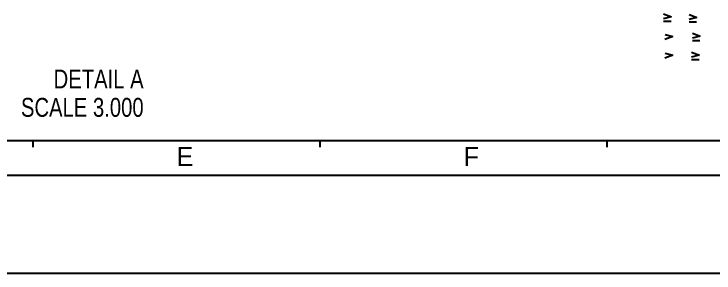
# Model space of a CAD drawing. Header units: millimetres. Extents: x 0 to 420, y 0 to 297.
# Drawn here: x 202.5 to 313.5, y 0 to 41.1 of the extents above; entities that cross this region are included whole.
import ezdxf

# ---------------------------------------------------------------- set-up
doc = ezdxf.new("R2010")
doc.units = ezdxf.units.MM
doc.header["$LTSCALE"] = 23.1
doc.layers.get('0').update_dxf_attribs({"linetype": 'CONTINUOUS'})
doc.layers.add('DETAIL', color=7, linetype='CONTINUOUS')
doc.styles.get("Standard").update_dxf_attribs({"font": 'txt', "width": 0.8})
doc.styles.add('TEXTSTYLE_2', font='txt')

# ---------------------------------------------------------------- blocks, each defined once
blk = doc.blocks.new('SYM301_BL0', base_point=(310.53, 34.5))
at = {"color": 2, "linetype": 'CONTINUOUS'}
for p, q in [((309.91, 35.07), (311.15, 34.61)), ((311.12, 34.61), (309.91, 34.29)), ((309.91, 33.93), (311.1, 33.93))]:
    blk.add_line(p, q, dxfattribs=at)
blk = doc.blocks.new('SYM301_BL1', base_point=(310.67, 37.51))
at = {"color": 2, "linetype": 'CONTINUOUS'}
for p, q in [((310.05, 38.08), (311.29, 37.62)), ((311.26, 37.62), (310.05, 37.3)), ((310.05, 36.94), (311.24, 36.94))]:
    blk.add_line(p, q, dxfattribs=at)
blk = doc.blocks.new('SYM301_BL2', base_point=(310.12, 40.46))
at = {"color": 2, "linetype": 'CONTINUOUS'}
for p, q in [((309.5, 41.03), (310.74, 40.57)), ((310.72, 40.57), (309.5, 40.25)), ((309.5, 39.89), (310.7, 39.89))]:
    blk.add_line(p, q, dxfattribs=at)
blk = doc.blocks.new('SYM001_BL3', base_point=(306.31, 34.52))
at = {"color": 2, "linetype": 'CONTINUOUS'}
for p, q in [((306.93, 34.59), (305.69, 34.13)), ((305.71, 34.91), (306.93, 34.59))]:
    blk.add_line(p, q, dxfattribs=at)
blk = doc.blocks.new('SYM001_BL4', base_point=(306.31, 37.48))
at = {"color": 2, "linetype": 'CONTINUOUS'}
for p, q in [((305.72, 37.87), (306.93, 37.56)), ((306.93, 37.56), (305.69, 37.09))]:
    blk.add_line(p, q, dxfattribs=at)
blk = doc.blocks.new('SYM301_BL5', base_point=(306.09, 40.56))
at = {"color": 2, "linetype": 'CONTINUOUS'}
for p, q in [((305.47, 41.13), (306.71, 40.67)), ((306.69, 40.67), (305.47, 40.36)), ((305.47, 39.99), (306.67, 39.99))]:
    blk.add_line(p, q, dxfattribs=at)

msp = doc.modelspace()

# ---------------------------------------------------------------- linework, layer by layer
at = {"color": 4, "linetype": 'CONTINUOUS'}
for p, q in [((396, 21), (23.5, 21)), ((205.5, 21), (205.5, 20)), ((251, 21), (251, 20)), ((296.5, 21), (296.5, 20)), ((401, 15.5), (19, 15.5))]:
    msp.add_line(p, q, dxfattribs=at)
at = {"color": 7, "linetype": 'CONTINUOUS'}
msp.add_line((0, 0), (420, 0), dxfattribs=at)

# ---------------------------------------------------------------- block references
at = {"color": 2, "linetype": 'CONTINUOUS'}
for name, p in [('SYM301_BL5', (306.094, 40.562)), ('SYM301_BL2', (310.124, 40.461)), ('SYM001_BL4', (306.315, 37.483)), ('SYM301_BL1', (310.669, 37.511)), ('SYM001_BL3', (306.306, 34.521)), ('SYM301_BL0', (310.529, 34.496))]:
    msp.add_blockref(name, p, dxfattribs=at)

# ---------------------------------------------------------------- texts
at = {"color": 2, "linetype": 'CONTINUOUS', "char_height": 3, "width": 3, "attachment_point": 1, "line_spacing_factor": 0.9, "style": 'TEXTSTYLE_2'}
for s, insert in [('E', (228.25, 20)), ('F', (273.75, 20))]:
    msp.add_mtext(s, dxfattribs=dict(at, insert=insert))
at = {"layer": 'DETAIL', "color": 2, "linetype": 'CONTINUOUS', "insert": (223.047, 32.308), "char_height": 3, "width": 26.4, "attachment_point": 3, "line_spacing_factor": 0.9}
msp.add_mtext('DETAIL A\\PSCALE 3.000', dxfattribs=at)

doc.saveas('drawing.dxf')
